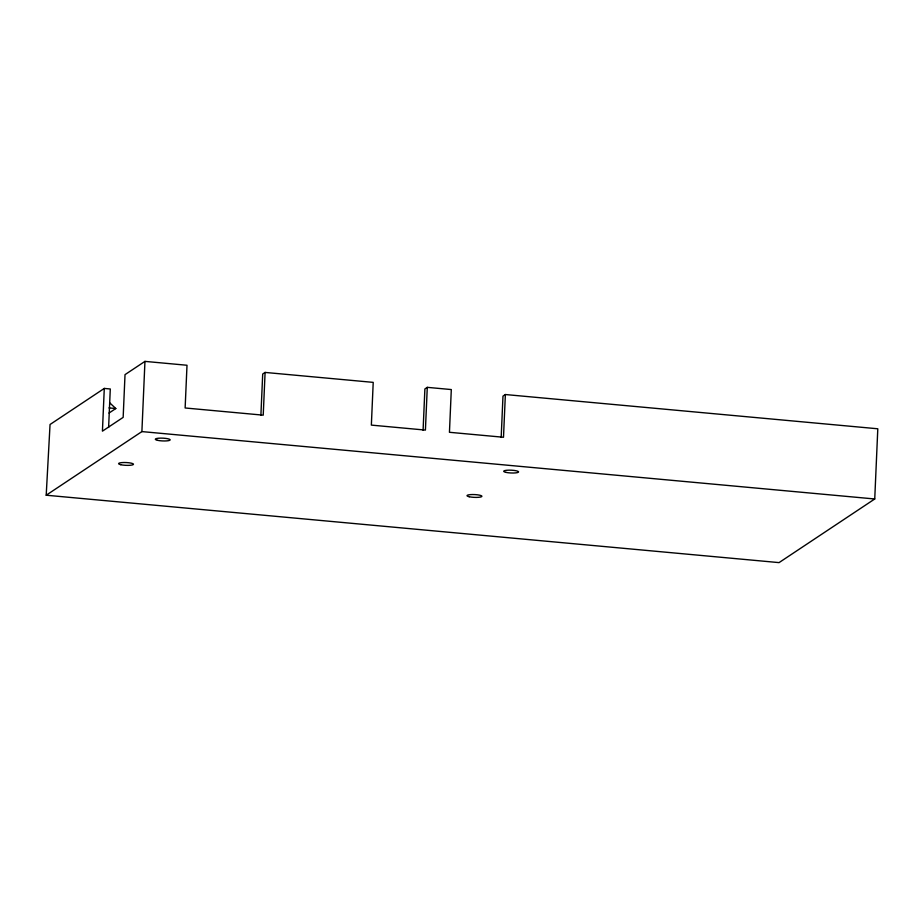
<?xml version="1.0" encoding="UTF-8"?>
<svg xmlns="http://www.w3.org/2000/svg" width="924" height="924" viewBox="0 0 924 924"><rect width="100%" height="100%" fill="white"/><g stroke="black" fill="none" stroke-linecap="round" stroke-linejoin="round"><path stroke-width="1.39" d="M501.178 437.433L502.979 396.119L505.37 394.536L877.8 428.782L874.739 498.983L779.048 562.612L46.2 495.218L50.046 424.497L104.285 388.427L110.291 388.981L108.616 427.442M104.285 388.427L102.425 431.162L123.158 417.371L125.017 374.636L144.953 361.388L187.006 365.257L185.135 407.981L263.225 415.165L265.096 372.43L373.215 382.374L371.356 425.109L425.41 430.087L427.281 387.352L451.305 389.558L449.445 432.293L503.499 437.26L505.37 394.536M46.2 495.218L141.892 431.589L144.953 361.388M260.891 415.338L262.705 374.024L265.096 372.43M423.088 430.249L424.89 388.935L427.281 387.352M109.02 413.051L115.8 408.535L109.598 402.714M108.974 407.911L115.8 408.535M141.892 431.589L874.739 498.983M157.473 440.309A7.461 1.398 2.5 0 0 169.947 440.205A7.461 1.398 2.5 0 0 160.788 438.115A7.461 1.398 2.5 0 0 157.473 440.309M120.79 464.714A7.461 1.398 2.5 0 0 133.252 464.599A7.461 1.398 2.5 0 0 124.105 462.508A7.461 1.398 2.5 0 0 120.79 464.714M505.994 472.383A7.461 1.398 2.5 0 0 518.387 472.222A7.461 1.398 2.5 0 0 509.043 470.154A7.461 1.398 2.5 0 0 505.994 472.383M469.196 496.742A7.461 1.398 2.5 0 0 481.67 496.638A7.461 1.398 2.5 0 0 472.511 494.536A7.461 1.398 2.5 0 0 469.196 496.742"/></g></svg>
